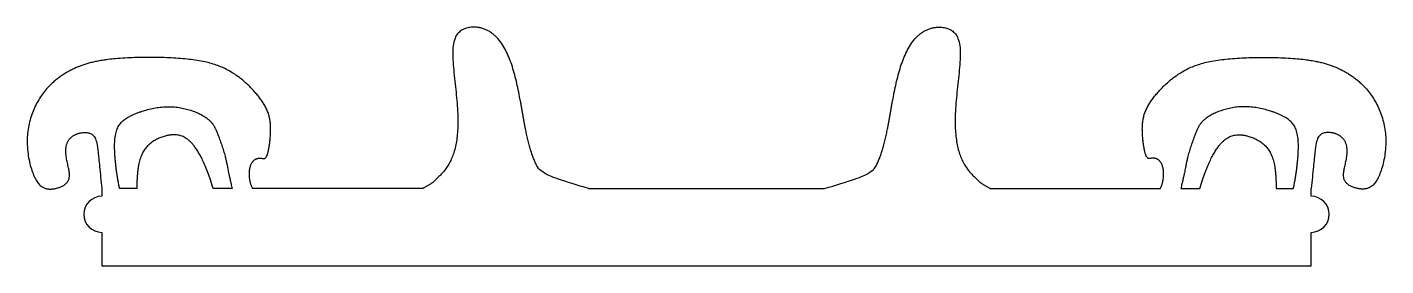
# Model space of a CAD drawing. Header units: millimetres. Extents: x -36.5 to 16.2, y 7.6 to 16.9.
import ezdxf

# ---------------------------------------------------------------- set-up
doc = ezdxf.new("R2010")
doc.units = ezdxf.units.MM

msp = doc.modelspace()

# ---------------------------------------------------------------- linework, layer by layer
for p, q in [((-32.277, 10.62), (-32.945, 10.62)), ((-28.579, 10.62), (-29.322, 10.62)), ((-21.204, 10.62), (-27.788, 10.62)), ((-14.766, 10.62), (-5.61, 10.62)), ((0.828, 10.62), (7.412, 10.62)), ((8.202, 10.62), (8.946, 10.62)), ((11.9, 10.62), (12.569, 10.62))]:
    msp.add_line(p, q)
msp.add_lwpolyline([(-33.635, 10.62), (-33.635, 10.32, 1), (-33.635, 8.92), (-33.635, 7.62), (13.259, 7.62), (13.259, 8.92, 1), (13.259, 10.32), (13.259, 10.62)], format="xyb")
for points, knots in [([(-14.766, 10.62), (-16.56, 11.134), (-17.154, 12.081), (-17.329, 13.481), (-17.593, 16.481), (-19.193, 17.041), (-20.228, 16.607), (-19.795, 13.996), (-19.629, 11.787), (-20.546, 11.134), (-20.856, 10.796), (-21.204, 10.62), (-21.204, 10.62)], [-3, -3, -3, -3, -3, -2.876473, -2.236311, -2, -1.83789, -1.739488, -1.512977, -1.110527, -1.050464, -1, -1, -1, -1, -1]), ([(-5.61, 10.62), (-3.816, 11.134), (-3.222, 12.081), (-3.047, 13.481), (-2.783, 16.481), (-1.183, 17.041), (-0.148, 16.607), (-0.581, 13.996), (-0.747, 11.787), (0.17, 11.134), (0.48, 10.796), (0.828, 10.62), (0.828, 10.62)], [-3, -3, -3, -3, -3, -2.876473, -2.236311, -2, -1.83789, -1.739488, -1.512977, -1.110527, -1.050464, -1, -1, -1, -1, -1]), ([(-27.788, 10.62), (-27.957, 10.973), (-27.957, 11.798), (-27.354, 11.897), (-27.245, 11.557), (-26.969, 13.156), (-27.276, 13.985), (-28.558, 15.34), (-30.141, 15.752), (-33.576, 15.741), (-34.799, 15.32), (-35.999, 14.52), (-36.799, 12.72), (-36.235, 10.62), (-35.635, 10.516), (-34.635, 10.82), (-35.088, 11.72), (-35.126, 12.92), (-33.726, 12.903), (-33.825, 12.375), (-33.635, 10.62)], [-17.993985, -17.993985, -17.993985, -17.993985, -17.993985, -16.993985, -15.993985, -14.993985, -13.993985, -12.993985, -11.993985, -10.993985, -9.993985, -8.993985, -7.993985, -6.993985, -5.993985, -4.993985, -3.993985, -2.993985, -1.993985, -1, -1, -1, -1, -1]), ([(7.412, 10.62), (7.581, 10.973), (7.581, 11.798), (6.978, 11.897), (6.868, 11.557), (6.593, 13.156), (6.9, 13.985), (8.182, 15.34), (9.765, 15.752), (13.2, 15.741), (14.423, 15.32), (15.623, 14.52), (16.423, 12.72), (15.859, 10.62), (15.259, 10.516), (14.259, 10.82), (14.712, 11.72), (14.75, 12.92), (13.35, 12.903), (13.449, 12.375), (13.259, 10.62)], [-17.993985, -17.993985, -17.993985, -17.993985, -17.993985, -16.993985, -15.993985, -14.993985, -13.993985, -12.993985, -11.993985, -10.993985, -9.993985, -8.993985, -7.993985, -6.993985, -5.993985, -4.993985, -3.993985, -2.993985, -1.993985, -1, -1, -1, -1, -1]), ([(-32.945, 10.62), (-33.094, 11.326), (-33.296, 13.063), (-32.796, 13.366), (-31.041, 14.091), (-29.322, 13.366), (-29.222, 12.898), (-28.776, 11.798), (-28.776, 11.411), (-28.579, 10.62)], [-6.977977, -6.977977, -6.977977, -6.977977, -6.977977, -6, -5, -4, -3, -2, -1, -1, -1, -1, -1]), ([(12.569, 10.62), (12.717, 11.326), (12.919, 13.063), (12.419, 13.366), (10.665, 14.091), (8.946, 13.366), (8.846, 12.898), (8.4, 11.798), (8.4, 11.411), (8.202, 10.62)], [-6.977977, -6.977977, -6.977977, -6.977977, -6.977977, -6, -5, -4, -3, -2, -1, -1, -1, -1, -1])]:
    msp.add_open_spline(points, degree=4, knots=knots)
for points in [[(-29.322, 10.62), (-29.664, 11.798), (-30.328, 12.83), (-30.989, 12.765), (-32.07, 12.428), (-32.277, 11.498), (-32.277, 10.62)], [(8.946, 10.62), (9.288, 11.798), (9.952, 12.83), (10.613, 12.765), (11.694, 12.428), (11.9, 11.498), (11.9, 10.62)]]:
    msp.add_open_spline(points, degree=4)

doc.saveas('drawing.dxf')
